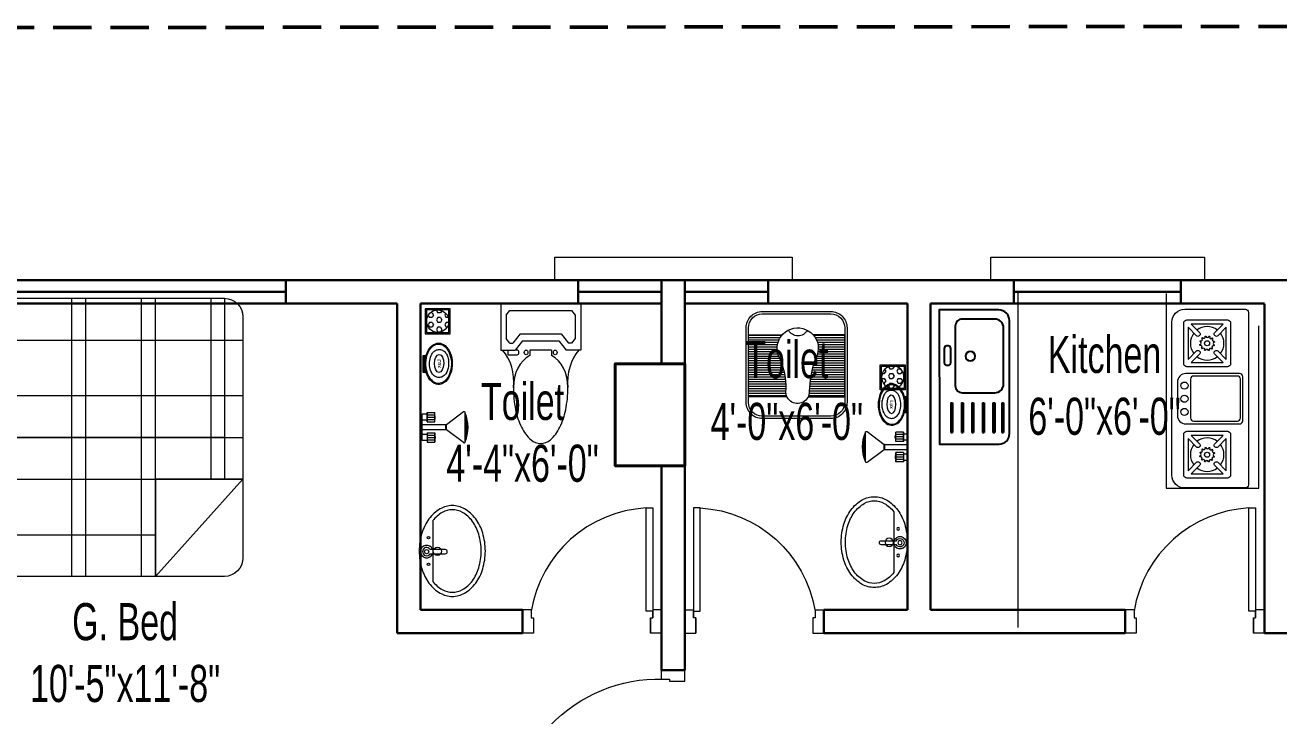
# Model space of a CAD drawing. Header units: inches. Extents: x 64086 to 138972, y -13497 to 16809.
# Drawn here: x 95738.6 to 96008.9, y -11484.7 to -11335.6 of the extents above; entities that cross this region are included whole.
import ezdxf

# ---------------------------------------------------------------- set-up
doc = ezdxf.new("R2010")
doc.units = ezdxf.units.IN
doc.header["$LTSCALE"] = 0.5
doc.header["$MEASUREMENT"] = 0
doc.linetypes.add('DASHED', pattern=[0.75, 0.5, -0.25])
doc.layers.get('0').update_dxf_attribs({"lineweight": 13})
for name, color, linetype, lineweight in [('A-TOIL', 6, 'Continuous', 15), ('BEAM 2', 87, 'Continuous', 15), ('Boundary', 6, 'DASHED', 50), ('Column', 1, 'Continuous', 40), ('DOOR', 30, 'Continuous', 20), ('e-tv+tel', 5, 'Continuous', 25), ('eq1', 113, 'Continuous', 25), ('f2', 94, 'Continuous', 25), ('fixture', 24, 'Continuous', 13), ('fur', 42, 'Continuous', 15), ('P-BASIN1', 6, 'Continuous', 15), ('P-COMMODE', 6, 'Continuous', 15), ('P-FLOOR-DRAIN', 4, 'Continuous', 15), ('P-SHOWER', 7, 'Continuous', 15), ('P.cap', 4, 'Continuous', 20), ('railing', 30, 'Continuous', 15), ('Raling', 35, 'Continuous', 20), ('Text-2', 7, 'Continuous', 18), ('WALL', 7, 'Continuous', 30), ('WALL-0', 7, 'Continuous', 18), ('Wall_20', 253, 'Continuous', 20)]:
    doc.layers.add(name, color=color, linetype=linetype, lineweight=lineweight)
doc.layers.add('FURNITURE', color=157, linetype='Continuous')
doc.styles.get("Standard").update_dxf_attribs({"font": 'ARIALNB.TTF'})
doc.styles.add('STYLE1', font='ARIALN.TTF', dxfattribs={"width": 0.8})
pattern_1 = [(225, (19362.28457, 30685.39488), (-0.0883883476, 0.0883883476), [])]

# ---------------------------------------------------------------- blocks, each defined once
blk = doc.blocks.new('toilet d')
at = {"layer": 'railing'}
for p, q in [((98951.72, -21113.88), (98951.72, -21091.64)), ((98951.72, -21091.64), (98953.15, -21091.64)), ((98953.15, -21091.64), (98953.15, -21113.88)), ((98925.06, -21118.64), (98925.06, -21113.64)), ((98927, -21113.64), (98925.06, -21113.64)), ((98926.96, -21113.88), (98926.96, -21115.31)), ((98926.96, -21113.88), (98926.96, -21115.31)), ((98953.15, -21113.88), (98951.72, -21113.88)), ((98955.06, -21113.64), (98953.15, -21113.64)), ((98953.15, -21113.88), (98953.15, -21115.31)), ((98953.15, -21115.31), (98953.15, -21113.88)), ((98955.06, -21113.64), (98955.06, -21118.64)), ((98926.96, -21115.31), (98927.44, -21115.31)), ((98927.44, -21115.31), (98927.44, -21118.64)), ((98927.44, -21115.31), (98927.44, -21118.64)), ((98952.68, -21115.31), (98952.68, -21118.64)), ((98952.68, -21118.64), (98952.68, -21115.31)), ((98952.68, -21115.31), (98953.15, -21115.31)), ((98927.44, -21118.64), (98925.06, -21118.64)), ((98955.06, -21118.64), (98952.68, -21118.64))]:
    blk.add_line(p, q, dxfattribs=at)
blk.add_arc((98953.17, -21118.15), 26.55, 93.112, 170.7406, dxfattribs=at)
blk = doc.blocks.new('door-3')
at = {"layer": 'railing'}
for p, q in [((98873.42, -21113.88), (98873.42, -21080.69)), ((98873.42, -21080.69), (98874.85, -21080.69)), ((98874.85, -21080.69), (98874.85, -21113.88)), ((98836.75, -21118.64), (98836.75, -21113.64)), ((98838.65, -21113.64), (98836.75, -21113.64)), ((98838.66, -21113.88), (98838.66, -21115.31)), ((98838.66, -21113.88), (98838.66, -21115.31)), ((98874.85, -21113.88), (98873.42, -21113.88)), ((98876.75, -21113.64), (98874.85, -21113.64)), ((98874.85, -21113.88), (98874.85, -21115.31)), ((98874.85, -21115.31), (98874.85, -21113.88)), ((98876.75, -21113.64), (98876.75, -21118.64)), ((98838.66, -21115.31), (98839.13, -21115.31)), ((98839.13, -21115.31), (98839.13, -21118.64)), ((98839.13, -21115.31), (98839.13, -21118.64)), ((98874.37, -21115.31), (98874.37, -21118.64)), ((98874.37, -21118.64), (98874.37, -21115.31)), ((98874.37, -21115.31), (98874.85, -21115.31)), ((98839.13, -21118.64), (98836.75, -21118.64)), ((98876.75, -21118.64), (98874.37, -21118.64))]:
    blk.add_line(p, q, dxfattribs=at)
blk.add_arc((98871.12, -21113.08), 32.47, 85.9343, 181.4162, dxfattribs=at)
blk = doc.blocks.new('RFG')
at = {"layer": 'eq1'}
for p, q in [((58975.63, -1234.82), (58975.16, -1234.82)), ((58978, -1234.82), (58977.52, -1234.82)), ((58980.84, -1234.82), (58980.36, -1234.82)), ((58983.67, -1234.82), (58983.2, -1234.82)), ((58986.51, -1234.82), (58986.04, -1234.82)), ((58989.35, -1234.82), (58988.88, -1234.82)), ((58975.63, -1242.84), (58975.16, -1242.84)), ((58978, -1242.84), (58977.52, -1242.84)), ((58980.84, -1242.84), (58980.36, -1242.84)), ((58983.67, -1242.84), (58983.2, -1242.84)), ((58986.51, -1242.84), (58986.04, -1242.84)), ((58989.35, -1242.84), (58988.88, -1242.84))]:
    blk.add_line(p, q, dxfattribs=at)
for points in [[(58976.37, -1209.78), (58992.47, -1209.78), (58992.45, -1245.97), (58976.37, -1245.97, -0.414214), (58973.53, -1243.14), (58973.53, -1212.62, -0.414214)], [(58988.15, -1221.65), (58988.15, -1230.22, -0.414214), (58986.26, -1232.11), (58977.49, -1232.11, -0.414214), (58975.12, -1229.74), (58975.12, -1214.61, -0.414214), (58977.49, -1212.24), (58986.26, -1212.24, -0.414214), (58988.15, -1214.13)], [(58990.06, -1219.46), (58990.42, -1219.46, -0.414214), (58991.13, -1220.17), (58991.13, -1223.99, -0.414214), (58990.42, -1224.7), (58990.06, -1224.7, -0.414214), (58989.35, -1223.99), (58989.35, -1220.17, -0.414214)]]:
    blk.add_lwpolyline(points, format="xyb", close=True, dxfattribs=at)
for points in [[(58975.16, -1234.82), (58975.16, -1242.84)], [(58975.63, -1234.82), (58975.63, -1242.84)], [(58977.52, -1234.82), (58977.52, -1242.84)], [(58978, -1234.82), (58978, -1242.84)], [(58980.36, -1234.82), (58980.36, -1242.84)], [(58980.84, -1234.82), (58980.84, -1242.84)], [(58983.2, -1234.82), (58983.2, -1242.84)], [(58983.67, -1234.82), (58983.67, -1242.84)], [(58986.04, -1234.82), (58986.04, -1242.84)], [(58986.51, -1234.82), (58986.51, -1242.84)], [(58988.88, -1234.82), (58988.88, -1242.84)], [(58989.35, -1234.82), (58989.35, -1242.84)]]:
    blk.add_lwpolyline(points, dxfattribs=at)
blk.add_circle((58984.09, -1222.25), 1.28, dxfattribs=at)
blk = doc.blocks.new('p-basin11')
at = {"lineweight": 13}
for p, q in [((-0.49, 4.45), (-0.49, 0.85)), ((0.5, 0.86), (0.5, 4.45)), ((-7.44, 1.49), (7.15, 1.49))]:
    blk.add_line(p, q, dxfattribs=at)
for centre, radius in [((-0.08, 2.58), 0.99), ((-3.35, 0.44), 0.298), ((0, 0), 0.495), ((3.06, 0.44), 0.298)]:
    blk.add_circle(centre, radius, dxfattribs=at)
for centre, radius, start, end in [((-1.18, 2.6), 11.33, 106.7647, 126.0274), ((-1.18, 2.6), 10.34, 106.7647, 126.0274), ((-1.18, 2.6), 10.34, 106.7647, 126.0274), ((-0.15, -0.85), 14.92, 90, 106.7647), ((-0.15, -0.85), 13.93, 90, 106.7647), ((-0.15, -0.85), 13.93, 90, 106.7647), ((-0.15, -0.85), 14.92, 73.2353, 90), ((-0.15, -0.85), 13.93, 73.2353, 90), ((-0.15, -0.85), 13.93, 73.2353, 90), ((0.89, 2.6), 10.34, 53.9726, 73.2353), ((0.89, 2.6), 10.34, 53.9726, 73.2353), ((0.89, 2.6), 11.33, 53.9726, 73.2353), ((-5.2, 6.16), 5.84, 150.3366, 180), ((-2.77, 4.78), 8.63, 126.0274, 150.3366), ((-2.77, 4.78), 7.64, 126.0274, 150.3366), ((-2.77, 4.78), 7.64, 126.0274, 150.3366), ((2.48, 4.78), 7.64, 29.6634, 53.9726), ((2.48, 4.78), 8.63, 29.6634, 53.9726), ((4.9, 6.16), 5.84, 0, 29.6634), ((-5.2, 6.16), 5.84, 180, 209.6634), ((-5.2, 6.16), 4.85, 150.3366, 180), ((-5.2, 6.16), 4.85, 150.3366, 180), ((-5.2, 6.16), 4.85, 180, 209.6634), ((4.9, 6.16), 4.85, 0, 29.6634), ((4.9, 6.16), 4.85, 360, 29.6634), ((4.9, 6.16), 4.85, 330.3366, 0), ((4.9, 6.16), 5.84, 330.3366, 0), ((-2.77, 7.54), 8.63, 209.6634, 233.9726), ((-2.77, 7.54), 7.64, 209.6634, 232.3), ((0, 4.45), 0.495, 0, 180), ((2.48, 7.54), 7.64, 307.7, 330.3366), ((2.48, 7.54), 8.63, 306.0274, 330.3366), ((-1.18, 9.72), 11.33, 233.9726, 253.2353), ((0, 0), 1.48, 109.6514, 70.3603), ((0, 0), 0.99, 120.3431, 59.7554), ((0.89, 9.72), 11.33, 286.7647, 306.0274), ((-0.15, 13.16), 14.92, 253.2353, 270), ((-0.15, 13.16), 14.92, 270, 286.7647)]:
    blk.add_arc(centre, radius, start, end, dxfattribs=at)
blk = doc.blocks.new('pp-sh')
at = {"ltscale": 0.01}
h = blk.add_hatch(dxfattribs=at)
h.set_pattern_fill('ANSI31', color=256, style=0)
h.set_pattern_definition(pattern_1)
h.paths.add_polyline_path([(18743.58, 25839.35), (18749.1, 25839.35, 0.199471)])
h = blk.add_hatch(dxfattribs=at)
h.set_pattern_fill('ANSI31', color=256, style=0)
h.set_pattern_definition(pattern_1)
h.paths.add_polyline_path([(18745.89, 25835.65), (18746.8, 25835.65, -0.163612), (18746.84, 25835.78), (18745.84, 25835.78, -0.163612)])
for p, q in [((18749.1, 25839.35), (18743.58, 25839.35)), ((18743.4, 25839), (18745.84, 25835.78)), ((18749.28, 25839), (18746.84, 25835.78)), ((18746.84, 25835.78), (18745.84, 25835.78)), ((18746.8, 25835.65), (18745.89, 25835.65)), ((18745.89, 25835.65), (18745.89, 25831.13)), ((18746.8, 25835.65), (18746.8, 25831.13)), ((18745.28, 25833.51), (18743.51, 25833.51)), ((18743.51, 25832.08), (18743.51, 25833.51)), ((18745.28, 25832.08), (18743.51, 25832.08)), ((18743.8, 25832.04), (18743.8, 25831.13)), ((18743.95, 25832.08), (18743.95, 25833.51)), ((18744.54, 25833.62), (18744.26, 25833.62)), ((18744.26, 25833.59), (18744.26, 25833.62)), ((18744.4, 25833.59), (18744.4, 25833.62)), ((18744.4, 25832.08), (18744.4, 25833.51)), ((18744.54, 25833.59), (18744.54, 25833.62)), ((18744.84, 25832.08), (18744.84, 25833.51)), ((18744.99, 25832.04), (18744.99, 25831.13)), ((18745.28, 25832.08), (18745.28, 25833.51)), ((18747.4, 25832.08), (18747.4, 25833.51)), ((18747.4, 25833.51), (18749.17, 25833.51)), ((18747.4, 25832.08), (18749.17, 25832.08)), ((18747.69, 25832.04), (18747.69, 25831.13)), ((18747.84, 25832.08), (18747.84, 25833.51)), ((18748.15, 25833.59), (18748.15, 25833.62)), ((18748.15, 25833.62), (18748.42, 25833.62)), ((18748.29, 25833.59), (18748.29, 25833.62)), ((18748.29, 25832.08), (18748.29, 25833.51)), ((18748.42, 25833.59), (18748.42, 25833.62)), ((18748.73, 25832.08), (18748.73, 25833.51)), ((18748.88, 25832.04), (18748.88, 25831.13)), ((18749.17, 25832.08), (18749.17, 25833.51)), ((18748.88, 25831.13), (18743.8, 25831.13)), ((18746.8, 25831.13), (18745.89, 25831.13))]:
    blk.add_line(p, q, dxfattribs=at)
for centre, radius, start, end in [((18743.58, 25839.13), 0.222, 90, 216.0286), ((18746.34, 25832.71), 7.19, 67.4384, 112.5616), ((18749.1, 25839.13), 0.222, 323.9714, 90), ((18745.67, 25835.65), 0.222, 0, 37.1678), ((18747.02, 25835.65), 0.222, 142.8322, 180), ((18743.73, 25832.87), 0.68, 70.9882, 109.0118), ((18743.73, 25832.72), 0.68, 250.9882, 289.0118), ((18743.73, 25833.55), 0, 152.3346, 180), ((18744.4, 25832.37), 1.22, 68.7379, 111.2621), ((18744.18, 25832.87), 0.68, 70.9882, 109.0118), ((18744.18, 25832.72), 0.68, 250.9882, 289.0118), ((18744.62, 25832.87), 0.68, 70.9882, 109.0118), ((18744.62, 25832.72), 0.68, 250.9882, 289.0118), ((18745.06, 25832.87), 0.68, 70.9882, 109.0118), ((18745.06, 25832.72), 0.68, 250.9882, 289.0118), ((18747.62, 25832.87), 0.68, 70.9882, 109.0118), ((18747.62, 25832.72), 0.68, 250.9882, 289.0118), ((18748.29, 25832.37), 1.22, 68.7379, 111.2621), ((18748.06, 25832.87), 0.68, 70.9882, 109.0118), ((18748.06, 25832.72), 0.68, 250.9882, 289.0118), ((18748.51, 25832.87), 0.68, 70.9882, 109.0118), ((18748.51, 25832.72), 0.68, 250.9882, 289.0118), ((18748.95, 25832.87), 0.68, 70.9882, 109.0118), ((18748.95, 25832.72), 0.68, 250.9882, 289.0118), ((18748.95, 25833.55), 0, 0, 27.6654)]:
    blk.add_arc(centre, radius, start, end, dxfattribs=at)
blk = doc.blocks.new('RY')
at = {"layer": 'fixture'}
for p, q in [((227073.05, -59649.09), (227072.37, -59649.09)), ((227073.05, -59649.32), (227072.43, -59649.32)), ((227073.05, -59652.62), (227073.05, -59649.09)), ((227073.05, -59649.54), (227072.48, -59649.54)), ((227073.05, -59649.76), (227072.52, -59649.76)), ((227073.05, -59651.96), (227072.54, -59651.96)), ((227073.05, -59649.98), (227072.56, -59649.98)), ((227073.05, -59651.74), (227072.57, -59651.74)), ((227073.05, -59650.2), (227072.59, -59650.2)), ((227073.05, -59651.52), (227072.59, -59651.52)), ((227073.05, -59650.42), (227072.61, -59650.42)), ((227073.05, -59651.3), (227072.61, -59651.3)), ((227073.05, -59650.64), (227072.62, -59650.64)), ((227073.05, -59651.08), (227072.62, -59651.08)), ((227073.05, -59650.86), (227072.63, -59650.86)), ((227072.39, -59652.62), (227073.05, -59652.62)), ((227073.05, -59652.4), (227072.45, -59652.4)), ((227073.05, -59652.18), (227072.49, -59652.18))]:
    blk.add_line(p, q, dxfattribs=at)
at = {"layer": 'fixture', "color": 37}
blk.add_ellipse((227069.56, -59650.94), major_axis=(0.03, 1.96), ratio=0.508227, dxfattribs=at)
at = {"layer": 'fixture'}
for points, knots in [([(227069.67, -59655.34), (227070.14, -59655.34), (227070.61, -59655.17), (227071.49, -59654.46), (227071.88, -59653.92), (227072.44, -59652.6), (227072.61, -59651.83), (227072.64, -59650.26), (227072.52, -59649.46), (227072.02, -59648.09), (227071.65, -59647.51), (227070.8, -59646.71), (227070.32, -59646.49), (227069.39, -59646.39), (227068.91, -59646.52), (227068.01, -59647.13), (227067.6, -59647.62), (227066.98, -59648.88), (227066.78, -59649.63), (227066.67, -59651.2), (227066.76, -59652), (227067.19, -59653.43), (227067.53, -59654.05), (227068.36, -59654.94), (227068.83, -59655.21), (227069.42, -59655.33), (227069.54, -59655.34), (227069.67, -59655.34)], [0, 0, 0, 0, 0.512242, 0.512242, 1.024485, 1.024485, 1.536727, 1.536727, 2.04897, 2.04897, 2.561212, 2.561212, 3.073455, 3.073455, 3.585697, 3.585697, 4.09794, 4.09794, 4.610182, 4.610182, 5.122425, 5.122425, 5.634667, 5.634667, 6.14691, 6.14691, 6.283185, 6.283185, 6.283185, 6.283185]), ([(227069.67, -59655.14), (227070.05, -59655.14), (227070.44, -59655.01), (227071.19, -59654.47), (227071.55, -59654.05), (227072.1, -59652.97), (227072.3, -59652.32), (227072.46, -59650.96), (227072.43, -59650.24), (227072.15, -59648.92), (227071.9, -59648.32), (227071.27, -59647.37), (227070.89, -59647.03), (227070.12, -59646.65), (227069.74, -59646.59), (227068.97, -59646.73), (227068.58, -59646.93), (227067.86, -59647.63), (227067.53, -59648.13), (227067.07, -59649.31), (227066.93, -59650), (227066.89, -59651.43), (227067, -59652.18), (227067.43, -59653.43), (227067.73, -59653.96), (227068.41, -59654.72), (227068.79, -59654.96), (227069.34, -59655.12), (227069.5, -59655.14), (227069.67, -59655.14)], [0, 0, 0, 0, 0.466932, 0.466932, 0.933864, 0.933864, 1.400796, 1.400796, 1.867727, 1.867727, 2.334659, 2.334659, 2.801591, 2.801591, 3.268523, 3.268523, 3.735455, 3.735455, 4.202387, 4.202387, 4.669318, 4.669318, 5.165008, 5.165008, 5.62593, 5.62593, 6.080806, 6.080806, 6.283185, 6.283185, 6.283185, 6.283185])]:
    blk.add_open_spline(points, degree=3, knots=knots, dxfattribs=at)
at = {"layer": 'fixture', "color": 37}
blk.add_open_spline([(227069.6, -59647.92), (227069.34, -59647.91), (227069.09, -59647.98), (227068.25, -59648.39), (227067.93, -59648.94), (227067.55, -59650.04), (227067.47, -59650.66), (227067.53, -59651.62), (227067.59, -59651.97), (227067.78, -59652.58), (227067.9, -59652.86), (227068.21, -59653.33), (227068.41, -59653.53), (227068.88, -59653.84), (227069.16, -59653.93), (227069.74, -59653.97), (227070.04, -59653.9), (227070.53, -59653.65), (227070.73, -59653.47), (227071.05, -59653.09), (227071.17, -59652.88), (227071.47, -59652.22), (227071.57, -59651.72), (227071.64, -59650.73), (227071.6, -59650.22), (227071.4, -59649.43), (227071.28, -59649.13), (227070.94, -59648.58), (227070.71, -59648.32), (227070.17, -59648.01), (227069.9, -59647.92), (227069.6, -59647.92)], degree=3, knots=[0, 0, 0, 0, 0.251826, 0.251826, 0.981976, 0.981976, 1.712126, 1.712126, 2.138681, 2.138681, 2.508948, 2.508948, 2.825837, 2.825837, 3.120106, 3.120106, 3.414376, 3.414376, 3.708645, 3.708645, 4.002915, 4.002915, 4.608496, 4.608496, 5.214077, 5.214077, 5.606251, 5.606251, 5.998425, 5.998425, 6.283185, 6.283185, 6.283185, 6.283185], dxfattribs=at)
at = {"layer": 'fixture', "color": 37, "text_generation_flag": 4}
blk.add_text('Lux ', height=0.75, rotation=90, dxfattribs=at).set_placement((227069.24, -59651.81))
blk = doc.blocks.new('*X21')
at = {"color": 0}
for p, q in [((349.22, 2157.49), (349.37, 2157.49)), ((349.69, 2156.94), (349.37, 2157.49)), ((350.31, 2158.03), (350.62, 2158.57)), ((350.62, 2157.49), (350.31, 2158.03)), ((350.62, 2158.57), (351.25, 2158.57)), ((350.62, 2157.49), (351.25, 2157.49)), ((351.56, 2158.03), (351.25, 2158.57)), ((351.25, 2157.49), (351.56, 2158.03)), ((352.19, 2156.94), (352.5, 2157.49)), ((352.5, 2157.49), (353.12, 2157.49)), ((353.44, 2156.94), (353.12, 2157.49)), ((348.86, 2156.4), (349.37, 2156.4)), ((349, 2155.32), (349.37, 2155.32)), ((349.37, 2156.4), (349.69, 2156.94)), ((349.69, 2154.78), (349.37, 2155.32)), ((349.51, 2154.48), (349.69, 2154.78)), ((350.31, 2155.86), (350.62, 2156.4)), ((350.62, 2155.32), (350.31, 2155.86)), ((350.62, 2156.4), (351.25, 2156.4)), ((350.62, 2155.32), (351.25, 2155.32)), ((351.56, 2155.86), (351.25, 2156.4)), ((351.25, 2155.32), (351.56, 2155.86)), ((352.5, 2156.4), (352.19, 2156.94)), ((352.19, 2154.78), (352.5, 2155.32)), ((352.5, 2154.24), (352.19, 2154.78)), ((352.5, 2156.4), (353.12, 2156.4)), ((352.5, 2155.32), (353.12, 2155.32)), ((353.12, 2156.4), (353.44, 2156.94)), ((353.43, 2154.79), (353.12, 2155.32)), ((350.41, 2153.86), (350.62, 2154.24)), ((350.62, 2154.24), (351.25, 2154.24)), ((351.56, 2153.7), (351.25, 2154.24)), ((351.56, 2153.69), (351.56, 2153.7)), ((352.5, 2154.24), (352.92, 2154.24))]:
    blk.add_line(p, q, dxfattribs=at)
blk = doc.blocks.new('P-FLOOR')
at = {"layer": 'P-FLOOR-DRAIN'}
for points in [[(-2.08, 5.48), (-2.08, 0.98), (2.42, 0.98), (2.42, 5.48)], [(-1.85, 5.25), (-1.85, 1.2), (2.2, 1.2), (2.2, 5.25)]]:
    blk.add_lwpolyline(points, close=True, dxfattribs=at)
blk.add_circle((0.17, 3.23), 2.02, dxfattribs=at)
at = {"layer": 'P-FLOOR-DRAIN', "xscale": 0.8, "yscale": 0.8, "zscale": 0.8, "rotation": 270}
blk.add_blockref('*X21', (-1724.74, 284.25), dxfattribs=at)
blk = doc.blocks.new('A$C31E24FA5')
at = {"layer": 'fur'}
for p, q in [((0.5, 17.93), (7.16, 17.93)), ((0.5, 17.43), (6.8, 17.43)), ((0.5, 16.93), (6.54, 16.93)), ((0.5, 16.43), (6.35, 16.43)), ((14.06, 17.93), (21.26, 17.93)), ((14.42, 17.43), (21.26, 17.43)), ((14.68, 16.93), (21.26, 16.93)), ((14.87, 16.43), (21.26, 16.43)), ((0.5, 15.93), (6.23, 15.93)), ((0.5, 15.43), (6.2, 15.43)), ((0.5, 14.93), (6.21, 14.93)), ((0.5, 14.43), (6.27, 14.43)), ((0.5, 13.93), (6.37, 13.93)), ((14.91, 13.93), (21.26, 13.93)), ((14.99, 15.93), (21.26, 15.93)), ((15.02, 14.43), (21.26, 14.43)), ((15.06, 15.43), (21.26, 15.43)), ((15.06, 14.93), (21.26, 14.93)), ((0.5, 13.43), (6.52, 13.43)), ((0.5, 12.93), (6.71, 12.93)), ((0.5, 12.43), (6.97, 12.43)), ((0.5, 11.93), (7.17, 11.93)), ((0.5, 11.43), (7.32, 11.43)), ((0.5, 10.93), (7.45, 10.93)), ((13.71, 10.93), (21.26, 10.93)), ((13.87, 11.43), (21.26, 11.43)), ((14.06, 11.93), (21.26, 11.93)), ((14.27, 12.43), (21.26, 12.43)), ((14.5, 12.93), (21.26, 12.93)), ((14.74, 13.43), (21.26, 13.43)), ((0.5, 10.43), (7.57, 10.43)), ((0.5, 9.93), (7.68, 9.93)), ((0.5, 9.43), (7.78, 9.43)), ((0.5, 8.93), (7.87, 8.93)), ((0.5, 8.43), (7.94, 8.43)), ((13.21, 8.43), (21.26, 8.43)), ((13.27, 8.93), (21.26, 8.93)), ((13.35, 9.43), (21.26, 9.43)), ((13.45, 9.93), (21.26, 9.93)), ((13.57, 10.43), (21.26, 10.43)), ((0.5, 7.93), (8, 7.93)), ((0.5, 7.43), (8.06, 7.43)), ((0.5, 6.93), (8.1, 6.93)), ((0.5, 6.43), (8.12, 6.43)), ((0.5, 5.93), (8.14, 5.93)), ((0.5, 5.43), (8.16, 5.43)), ((13.13, 6.93), (21.26, 6.93)), ((13.14, 7.43), (21.26, 7.43)), ((13.15, 6.43), (21.26, 6.43)), ((13.16, 7.93), (21.26, 7.93)), ((13.18, 5.43), (21.26, 5.43)), ((13.21, 5.93), (21.26, 5.93)), ((0.5, 4.93), (8.29, 4.93)), ((13.06, 4.93), (21.26, 4.93))]:
    blk.add_line(p, q, dxfattribs=at)
for points in [[(3.5, 0), (18.26, 0, 0.414214), (21.76, 3.5), (21.76, 19.59, 0.414214), (18.26, 23.09), (3.5, 23.09, 0.414214), (0, 19.59), (0, 3.5, 0.414214)], [(3.5, 0.5), (18.26, 0.5, 0.414214), (21.26, 3.5), (21.26, 19.59, 0.414214), (18.26, 22.59), (3.5, 22.59, 0.414214), (0.5, 19.59), (0.5, 3.5, 0.414214)], [(14.5, 12.93, 1.187601), (6.22, 15.87, 0.159476), (7.07, 12.25, -0.071892), (8.14, 5.92, 1.143323), (13.15, 6.33, -0.127468)]]:
    blk.add_lwpolyline(points, format="xyb", close=True, dxfattribs=at)
for points in [[(8.4, 4.67), (0.5, 4.67), (0.5, 18.07), (7.27, 18.07)], [(12.95, 4.67), (21.26, 4.67), (21.26, 18.07), (13.95, 18.07)]]:
    blk.add_lwpolyline(points, dxfattribs=at)
blk.add_arc((10.58, 20.16), 2.31, 208.2976, 332.3555, dxfattribs=at)
blk = doc.blocks.new('BURNER')
at = {"layer": 'fur'}
for points in [[(-21, -15), (-21, -0.75, -0.414214), (-20.25, 0), (20.25, 0, -0.414214), (21, -0.75), (21, -15, -0.414214), (18, -18), (-18, -18, -0.414214)], [(-5.9, -2.13), (-5.9, -14.72, 0.414214), (-3.9, -16.72), (3.94, -16.72, 0.414214), (5.94, -14.72), (5.94, -2.13, 0.414214), (5.19, -1.38), (-5.15, -1.38, 0.414214)], [(-5.32, -2.63), (-5.32, -12.88, 0.414214), (-4.57, -13.63), (4.53, -13.63, 0.414214), (5.28, -12.88), (5.28, -2.63, 0.414214), (4.53, -1.88), (-4.57, -1.88, 0.414214)], [(-18.5, -14.47), (-18.5, -4.97, -0.414214), (-17.75, -4.22), (-8.25, -4.22, -0.414214), (-7.5, -4.97), (-7.5, -14.47, -0.414214), (-8.25, -15.22), (-17.75, -15.22, -0.414214)], [(-17.5, -5.93), (-17.5, -13.51), (-15.47, -11.48, -0.414214), (-14.91, -11.48), (-14.76, -11.62, -0.414214), (-14.76, -12.19), (-16.79, -14.22), (-9.21, -14.22), (-11.24, -12.19, -0.414214), (-11.24, -11.62), (-11.1, -11.48, -0.414214), (-10.53, -11.48), (-8.5, -13.51), (-8.5, -5.93), (-10.53, -7.96, -0.414214), (-11.1, -7.96), (-11.24, -7.81, -0.414214), (-11.24, -7.25), (-9.21, -5.22), (-16.79, -5.22), (-14.76, -7.25, -0.414214), (-14.76, -7.81), (-14.91, -7.96, -0.414214), (-15.47, -7.96)], [(7.67, -14.47), (7.67, -4.97, -0.414214), (8.42, -4.22), (17.92, -4.22, -0.414214), (18.67, -4.97), (18.67, -14.47, -0.414214), (17.92, -15.22), (8.42, -15.22, -0.414214)], [(8.67, -5.93), (8.67, -13.51), (10.7, -11.48, -0.414214), (11.26, -11.48), (11.4, -11.62, -0.414214), (11.4, -12.19), (9.37, -14.22), (16.96, -14.22), (14.93, -12.19, -0.414214), (14.93, -11.62), (15.07, -11.48, -0.414214), (15.64, -11.48), (17.67, -13.51), (17.67, -5.93), (15.64, -7.96, -0.414214), (15.07, -7.96), (14.93, -7.81, -0.414214), (14.93, -7.25), (16.96, -5.22), (9.37, -5.22), (11.4, -7.25, -0.414214), (11.4, -7.81), (11.26, -7.96, -0.414214), (10.7, -7.96)], [(-13.5, -8.05, -0.029973), (-13.29, -8, 0.921201), (-12.6, -8.03, -0.029973), (-12.4, -8.09, 0.921201), (-11.8, -8.46, -0.029973), (-11.66, -8.61, 0.921201), (-11.33, -9.22, -0.029973), (-11.29, -9.43, 0.921201), (-11.31, -10.12, -0.029973), (-11.37, -10.32, 0.921201), (-11.74, -10.91, -0.029973), (-11.89, -11.06, 0.921201), (-12.51, -11.39, -0.029973), (-12.71, -11.43, 0.921201), (-13.4, -11.41, -0.029973), (-13.6, -11.35, 0.921201), (-14.2, -10.98, -0.029973), (-14.34, -10.83, 0.921201), (-14.67, -10.21, -0.029973), (-14.71, -10.01, 0.921201), (-14.69, -9.31, -0.029973), (-14.63, -9.11, 0.921201), (-14.26, -8.52, -0.029973), (-14.11, -8.38, 0.921201)], [(12.67, -8.05, -0.029973), (12.87, -8, 0.921201), (13.57, -8.03, -0.029973), (13.77, -8.09, 0.921201), (14.36, -8.46, -0.029973), (14.51, -8.61, 0.921201), (14.83, -9.22, -0.029973), (14.88, -9.43, 0.921201), (14.86, -10.12, -0.029973), (14.8, -10.32, 0.921201), (14.43, -10.91, -0.029973), (14.28, -11.06, 0.921201), (13.66, -11.39, -0.029973), (13.46, -11.43, 0.921201), (12.76, -11.41, -0.029973), (12.56, -11.35, 0.921201), (11.97, -10.98, -0.029973), (11.83, -10.83, 0.921201), (11.5, -10.21, -0.029973), (11.45, -10.01, 0.921201), (11.48, -9.31, -0.029973), (11.54, -9.11, 0.921201), (11.91, -8.52, -0.029973), (12.06, -8.38, 0.921201)]]:
    blk.add_lwpolyline(points, format="xyb", close=True, dxfattribs=at)
for centre, radius in [((-13.01, -9.75), 0.597), ((13.19, -9.75), 0.597), ((-3.07, -15.05), 0.834), ((0.02, -15.05), 0.834), ((3.11, -15.05), 0.834)]:
    blk.add_circle(centre, radius, dxfattribs=at)
for centre, start, end in [((-13, -9.72), 52.3105, 127.6895), ((13.17, -9.72), 52.3105, 127.6895), ((-13, -9.72), 142.3105, 217.6895), ((-13, -9.72), 322.3105, 37.6895), ((13.17, -9.72), 142.3105, 217.6895), ((13.17, -9.72), 322.3105, 37.6895), ((-13, -9.72), 232.3105, 307.6895), ((13.17, -9.72), 232.3105, 307.6895)]:
    blk.add_arc(centre, 3.93, start, end, dxfattribs=at)
blk = doc.blocks.new('A$C3B0820DD')
at = {"layer": 'A-TOIL'}
for p, q in [((0, 26.47), (0, 17.65)), ((0, 26.47), (15.1, 26.47)), ((15.1, 26.47), (15.1, 17.65)), ((1.03, 24.26), (1.72, 25.14)), ((1.03, 24.26), (1.03, 19.85)), ((1.72, 25.14), (13.38, 25.14)), ((13.38, 25.14), (14.07, 24.26)), ((14.07, 24.26), (14.07, 19.85)), ((1.72, 18.97), (1.03, 19.85)), ((1.72, 18.97), (2.32, 18.97)), ((3.69, 20.73), (2.32, 18.97)), ((4.12, 19.41), (2.74, 17.65)), ((3.69, 20.73), (11.41, 20.73)), ((4.12, 19.41), (10.98, 19.41)), ((10.98, 19.41), (12.35, 17.65)), ((11.41, 20.73), (12.78, 18.97)), ((13.38, 18.97), (12.78, 18.97)), ((14.07, 19.85), (13.38, 18.97)), ((0, 17.65), (2.74, 17.65)), ((1.37, 17.65), (1.37, 16.76)), ((1.37, 16.76), (3.09, 16.76)), ((3.09, 17.65), (2.74, 17.65)), ((5.49, 17.65), (5.49, 16.65)), ((9.61, 17.65), (5.49, 17.65)), ((9.61, 17.65), (9.61, 16.65)), ((15.1, 17.65), (12.35, 17.65))]:
    blk.add_line(p, q, dxfattribs=at)
for centre, major_axis, start_param, end_param in [((-3.71, 11.66), (0, 7.94), 4.576272, 5.566047), ((7.55, 10.59), (0, 6.62), 0.411517, 1.570796), ((3.09, 17.2), (0, 0.441), 3.141593, 6.283185), ((4.8, 17.2), (0, 0.441), 4.712389, 10.995574), ((7.55, 10.59), (0, 6.62), -1.570796, -0.411517), ((10.29, 17.2), (0, 0.441), 4.712389, 10.995574), ((18.81, 11.66), (0, 7.94), 0.717138, 1.706913), ((15.53, 10.59), (0, 16.88), 1.570797, 1.824118), ((-0.44, 10.59), (0, 16.88), 4.459068, 4.712388), ((11.59, 9.28), (0, 11.65), 1.824118, 2.129396), ((3.5, 9.28), (0, 11.65), 4.153789, 4.459067), ((9.11, 7.28), (0, 7.88), 2.129396, 2.556312), ((5.99, 7.28), (0, 7.88), 3.726874, 4.153789), ((7.55, 4.25), (0, 4.25), 2.556313, 3.141592), ((7.55, 4.25), (0, 4.25), 3.141593, 3.726873)]:
    blk.add_ellipse(centre, major_axis=major_axis, ratio=0.777778, start_param=start_param, end_param=end_param, dxfattribs=at)
blk = doc.blocks.new('lilklkl')
at = {"color": 23}
for p, q in [((19201.27, -4998.29), (19141.27, -4998.29)), ((19141.27, -4998.29), (19141.27, -5000.29)), ((19201.27, -5000.29), (19201.27, -4998.29)), ((19141.27, -5000.29), (19201.27, -5000.29)), ((19167.27, -5001.79), (19145.27, -5001.79)), ((19197.27, -5001.79), (19162.27, -5001.79)), ((19171.27, -5001.79), (19171.27, -5014.9)), ((19141.27, -5005.79), (19141.27, -5074.79)), ((19171.27, -5014.9), (19171.27, -5005.79)), ((19201.27, -5074.79), (19201.27, -5005.79)), ((19171.27, -5074.79), (19171.27, -5026.9)), ((19171.27, -5026.9), (19171.27, -5078.79)), ((19145.27, -5078.79), (19175.27, -5078.79)), ((19175.27, -5078.79), (19197.27, -5078.79))]:
    blk.add_line(p, q, dxfattribs=at)
at = {"color": 33}
for p, q in [((19150.27, -5001.79), (19150.27, -5006.19)), ((19162.27, -5001.79), (19162.27, -5006.19)), ((19180.27, -5001.79), (19180.27, -5006.19)), ((19192.27, -5001.79), (19192.27, -5006.19)), ((19147.23, -5011.9), (19141.27, -5011.9)), ((19171.27, -5011.9), (19165.21, -5011.9)), ((19177.23, -5011.9), (19171.27, -5011.9)), ((19201.27, -5011.9), (19195.21, -5011.9)), ((19147.24, -5014.9), (19141.27, -5014.9)), ((19171.27, -5014.9), (19165.2, -5014.9)), ((19177.24, -5014.9), (19171.27, -5014.9)), ((19201.27, -5014.9), (19195.2, -5014.9)), ((19171.27, -5026.9), (19141.27, -5026.9)), ((19150.27, -5026.9), (19150.27, -5078.79)), ((19162.27, -5026.9), (19162.27, -5078.79)), ((19201.27, -5026.9), (19171.27, -5026.9)), ((19180.27, -5026.9), (19180.27, -5078.79)), ((19192.27, -5026.9), (19192.27, -5059.9)), ((19171.27, -5029.9), (19141.27, -5029.9)), ((19201.27, -5029.9), (19171.27, -5029.9)), ((19171.27, -5041.9), (19141.27, -5041.9)), ((19201.27, -5041.9), (19171.27, -5041.9)), ((19171.27, -5044.9), (19141.27, -5044.9)), ((19201.27, -5044.9), (19171.27, -5044.9)), ((19171.27, -5056.9), (19141.27, -5056.9)), ((19201.27, -5056.9), (19171.27, -5056.9)), ((19171.27, -5059.9), (19141.27, -5059.9)), ((19201.27, -5059.9), (19171.27, -5059.9)), ((19171.27, -5071.9), (19141.27, -5071.9)), ((19180.27, -5071.9), (19171.27, -5071.9)), ((19171.27, -5074.9), (19141.27, -5074.9)), ((19180.27, -5074.9), (19171.27, -5074.9))]:
    blk.add_line(p, q, dxfattribs=at)
at = {"color": 40}
for p, q in [((19162.21, -5006.19), (19150.23, -5006.19)), ((19192.21, -5006.19), (19180.23, -5006.19)), ((19147.23, -5009.2), (19147.24, -5017.1)), ((19165.2, -5017.09), (19165.21, -5009.2)), ((19177.23, -5009.2), (19177.24, -5017.1)), ((19195.2, -5017.09), (19195.21, -5009.2)), ((19150.24, -5020.09), (19162.2, -5020.09)), ((19180.24, -5020.09), (19192.2, -5020.09))]:
    blk.add_line(p, q, dxfattribs=at)
at = {"color": 23}
for centre, start, end in [((19145.27, -5005.79), 90, 180), ((19197.27, -5005.79), 0, 90), ((19145.27, -5074.79), 180, 270), ((19197.27, -5074.79), 270, 0)]:
    blk.add_arc(centre, 4, start, end, dxfattribs=at)
at = {"color": 40}
for centre, start, end in [((19150.23, -5009.19), 90, 180.1414), ((19162.21, -5009.19), 359.8975, 90), ((19180.23, -5009.19), 90, 180.1414), ((19192.21, -5009.19), 359.8975, 90), ((19150.24, -5017.09), 180.1414, 270), ((19162.2, -5017.09), 270, 359.8975), ((19180.24, -5017.09), 180.1414, 270), ((19192.2, -5017.09), 270, 359.8975)]:
    blk.add_arc(centre, 3, start, end, dxfattribs=at)
at = {"layer": 'DOOR'}
for p, q in [((19201.27, -5059.9), (19180.27, -5078.79)), ((19180.27, -5078.79), (19180.27, -5059.9)), ((19180.27, -5059.9), (19201.27, -5059.9))]:
    blk.add_line(p, q, dxfattribs=at)
blk = doc.blocks.new('A$C32C23EB6')
at = {"layer": 'fur'}
blk.add_blockref('lilklkl', (-19141.27, 5078.79), dxfattribs=at)

msp = doc.modelspace()

# ---------------------------------------------------------------- linework, layer by layer
at = {"layer": 'BEAM 2', "linetype": 'DASHED', "ltscale": 9}
for p, q in [((96228.83, -11390.69), (95162.83, -11390.69)), ((95208.83, -11390.69), (96228.83, -11390.69))]:
    msp.add_line(p, q, dxfattribs=at)
at = {"layer": 'Boundary', "color": 1, "ltscale": 33}
msp.add_lwpolyline([(96338.26, -11335.63), (96481.85, -11940.62), (95137.85, -11940.71), (95138.26, -11336.71), (96338.26, -11335.63)], dxfattribs=at)
at = {"layer": 'Column'}
msp.add_lwpolyline([(95880.82, -11408.71), (95865.82, -11408.71), (95865.82, -11430.71), (95880.82, -11430.71)], close=True, dxfattribs=at)
at = {"layer": 'e-tv+tel', "lineweight": 30}
for p, q in [((95710.82, -11390.69), (95794.82, -11390.69)), ((95875.82, -11390.69), (95857.82, -11390.69)), ((95951.81, -11390.69), (95987.81, -11390.69)), ((95710.82, -11393.19), (95794.82, -11393.19)), ((95857.82, -11393.19), (95875.82, -11393.19)), ((95880.82, -11393.19), (95898.82, -11393.19)), ((95951.81, -11393.19), (95987.81, -11393.19)), ((95710.82, -11395.69), (95794.82, -11395.69)), ((95857.82, -11395.69), (95875.82, -11395.69)), ((95951.81, -11395.69), (95987.81, -11395.69))]:
    msp.add_line(p, q, dxfattribs=at)
msp.add_lwpolyline([(95880.82, -11395.69), (95880.82, -11390.69), (95898.82, -11390.69), (95898.82, -11395.69)], close=True, dxfattribs=at)
at = {"layer": 'P-BASIN1', "lineweight": 40}
msp.add_lwpolyline([(95880.82, -11408.71), (95865.82, -11408.71), (95865.82, -11430.71), (95880.82, -11430.71)], close=True, dxfattribs=at)
at = {"layer": 'P.cap', "ltscale": 15}
msp.add_lwpolyline([(95162.83, -11390.69), (96228.83, -11390.69), (96228.83, -11408.71), (96264.83, -11408.71), (96264.83, -11502.9), (96228.83, -11502.9), (96228.83, -11530.84), (96264.77, -11530.84), (96264.83, -11637.34), (96291.83, -11637.34), (96291.83, -11637.37), (96315.83, -11636.68), (96315.83, -11733.71), (96333.04, -11733.63), (96332.83, -11822.71), (96349.83, -11822.71), (96349.83, -11916.71), (95780.82, -11916.71), (95780.82, -11929.71), (95670.82, -11929.71), (95670.82, -11916.71), (95162.83, -11916.71), (95162.83, -11390.69)], dxfattribs=at)
at = {"layer": 'Raling'}
msp.add_line((95952.64, -11393.46), (95952.64, -11465.61), dxfattribs=at)
for points in [[(95984.63, -11393.56), (95984.63, -11435.56), (96004.63, -11435.56), (96004.63, -11400.56)], [(96005.81, -11400.79), (96005.81, -11395.79), (95985.81, -11395.79)]]:
    msp.add_lwpolyline(points, dxfattribs=at)
at = {"layer": 'WALL', "color": 0, "ltscale": 3}
for p, q in [((95794.82, -11390.69), (95857.82, -11390.69)), ((95818.82, -11390.69), (95818.82, -11390.69)), ((95823.82, -11390.69), (95823.82, -11390.69)), ((95857.82, -11395.69), (95857.82, -11390.69)), ((95875.82, -11390.69), (95895.82, -11390.69)), ((95875.82, -11395.69), (95875.82, -11390.69)), ((95875.82, -11390.69), (95875.82, -11408.71)), ((95880.82, -11390.69), (95880.82, -11408.71)), ((95898.82, -11390.69), (95951.81, -11390.69)), ((95898.82, -11395.69), (95898.82, -11390.69)), ((95898.82, -11395.69), (95898.82, -11390.69)), ((95928.82, -11390.69), (95928.82, -11390.69)), ((95933.82, -11390.69), (95933.82, -11390.69)), ((95951.81, -11395.69), (95951.81, -11390.69)), ((95987.81, -11390.69), (96005.81, -11390.69)), ((95987.81, -11395.69), (95987.81, -11390.69)), ((96005.81, -11390.69), (96037.81, -11390.69)), ((96005.81, -11390.69), (96005.81, -11390.69)), ((95794.82, -11395.69), (95818.82, -11395.69)), ((95818.82, -11395.69), (95818.82, -11466.84)), ((95823.82, -11395.69), (95823.82, -11461.84)), ((95823.82, -11395.69), (95857.82, -11395.69)), ((95823.82, -11395.69), (95838.57, -11395.69)), ((95826.82, -11395.69), (95853.82, -11395.69)), ((95880.82, -11395.69), (95895.82, -11395.69)), ((95898.82, -11395.69), (95928.82, -11395.69)), ((95928.82, -11395.69), (95928.82, -11461.84)), ((95933.82, -11395.69), (95951.81, -11395.69)), ((95933.82, -11395.69), (95933.82, -11461.84)), ((95987.81, -11395.69), (96005.81, -11395.69)), ((96005.81, -11395.79), (96005.81, -11466.84)), ((95875.82, -11430.71), (95875.82, -11474.84)), ((95880.82, -11430.71), (95880.82, -11474.84)), ((95823.82, -11461.84), (95845.82, -11461.84)), ((95845.82, -11466.84), (95845.82, -11461.84)), ((95928.82, -11461.84), (95910.82, -11461.84)), ((95910.82, -11461.84), (95910.82, -11466.84)), ((95933.82, -11461.84), (95975.81, -11461.84)), ((95975.81, -11461.84), (95975.81, -11466.84)), ((95818.82, -11466.84), (95845.82, -11466.84)), ((95910.82, -11466.84), (95928.82, -11466.84)), ((95928.82, -11466.84), (95975.81, -11466.84)), ((96005.81, -11466.84), (96055.81, -11466.84))]:
    msp.add_line(p, q, dxfattribs=at)
at = {"layer": 'WALL'}
msp.add_line((95794.82, -11395.69), (95794.82, -11390.69), dxfattribs=at)
at = {"layer": 'WALL', "ltscale": 3}
msp.add_line((95875.82, -11474.84), (95880.82, -11474.84), dxfattribs=at)
at = {"layer": 'Wall_20'}
for points in [[(95857.82, -11390.69), (95852.82, -11390.69), (95852.82, -11385.69), (95898.96, -11385.69), (95903.96, -11385.69), (95903.96, -11390.69)], [(95951.81, -11390.69), (95946.81, -11390.69), (95946.81, -11385.69), (95987.86, -11385.69), (95992.86, -11385.69), (95992.86, -11390.69)]]:
    msp.add_lwpolyline(points, dxfattribs=at)

# ---------------------------------------------------------------- block references
at = {"layer": 'f2', "xscale": -0.7999999999593104, "yscale": 0.7999999999883585, "zscale": 0.8, "rotation": 0.03364427398062197}
msp.add_blockref('RFG', (143129.08, -10401.58), dxfattribs=at)
at = {"layer": 'fur', "xscale": 0.9180270000360906, "yscale": 0.9180270000360906, "zscale": 0.9180270000360906, "rotation": 270}
msp.add_blockref('BURNER', (96002.39, -11416.25, -703.04), dxfattribs=at)
at = {"layer": 'FURNITURE', "xscale": -1, "rotation": 90}
msp.add_blockref('A$C32C23EB6', (95785.54, -11394.6), dxfattribs=at)
at = {"layer": 'P-BASIN1', "yscale": 0.8999999999941792, "zscale": 0.8999999999999773}
for p, xscale, rotation in [((95825.15, -11449.26), 0.9000000000232831, 270), ((95927.23, -11447.34), -0.9000000000232831, 90)]:
    msp.add_blockref('p-basin11', p, dxfattribs=dict(at, xscale=xscale, rotation=rotation))
at = {"layer": 'P-COMMODE', "xscale": 1.142307692440227, "yscale": 1.142307692265604, "zscale": 1.142307692307668}
msp.add_blockref('A$C3B0820DD', (95841.12, -11425.93), dxfattribs=at)
at = {"layer": 'P-COMMODE', "xscale": -1}
msp.add_blockref('A$C31E24FA5', (95915.8, -11420.55), dxfattribs=at)
at = {"layer": 'P-FLOOR-DRAIN', "linetype": 'Continuous', "yscale": 1.199999999982538, "zscale": 1.200000000000045}
for p, xscale, rotation in [((95823.66, -11399.33), 1.199999999953434, 270), ((95929.54, -11411.43), -1.199999999953434, 90)]:
    msp.add_blockref('P-FLOOR', p, dxfattribs=dict(at, xscale=xscale, rotation=rotation))
at = {"layer": 'P-SHOWER', "yscale": 1.125, "zscale": 1.125}
for p, xscale, rotation in [((66764.19, 9667.2, -703.04), 1.125, 270), ((124989.04, 9662.96, -703.04), -1.125, 90)]:
    msp.add_blockref('pp-sh', p, dxfattribs=dict(at, xscale=xscale, rotation=rotation))
at = {"layer": 'railing'}
for p in [(-3079.24, 9651.8), (-2949.25, 9651.8)]:
    msp.add_blockref('toilet d', p, dxfattribs=at)
at = {"layer": 'railing', "xscale": -1}
msp.add_blockref('toilet d', (194835.88, 9651.8), dxfattribs=at)
at = {"layer": 'railing', "xscale": -1, "rotation": 90}
msp.add_blockref('door-3', (74762.18, 87361.91), dxfattribs=at)
at = {"layer": 'WALL-0', "rotation": 180}
msp.add_blockref('RY', (322897.4, -71059.6, -703.04), dxfattribs=at)
at = {"layer": 'WALL-0', "xscale": -1, "rotation": 180}
msp.add_blockref('RY', (-131144.2, -71068.42, -703.04), dxfattribs=at)

# ---------------------------------------------------------------- texts
at = {"layer": 'Text-2', "char_height": 8, "width": 52.7533, "style": 'STYLE1'}
for s, insert, attachment_point in [('Toilet\\P4\'-0"x6\'-0"', (95902.82, -11403.82), 2), ('Kitchen\\P6\'-0"x6\'-0"', (95971.34, -11402.71), 2), ('Toilet\\P4\'-4"x6\'-0"', (95845.83, -11412.85), 2), ('G. Bed \\P10\'-5"x11\'-8"', (95760.12, -11481.82), 8)]:
    msp.add_mtext(s, dxfattribs=dict(at, insert=insert, attachment_point=attachment_point))

doc.saveas('drawing.dxf')
